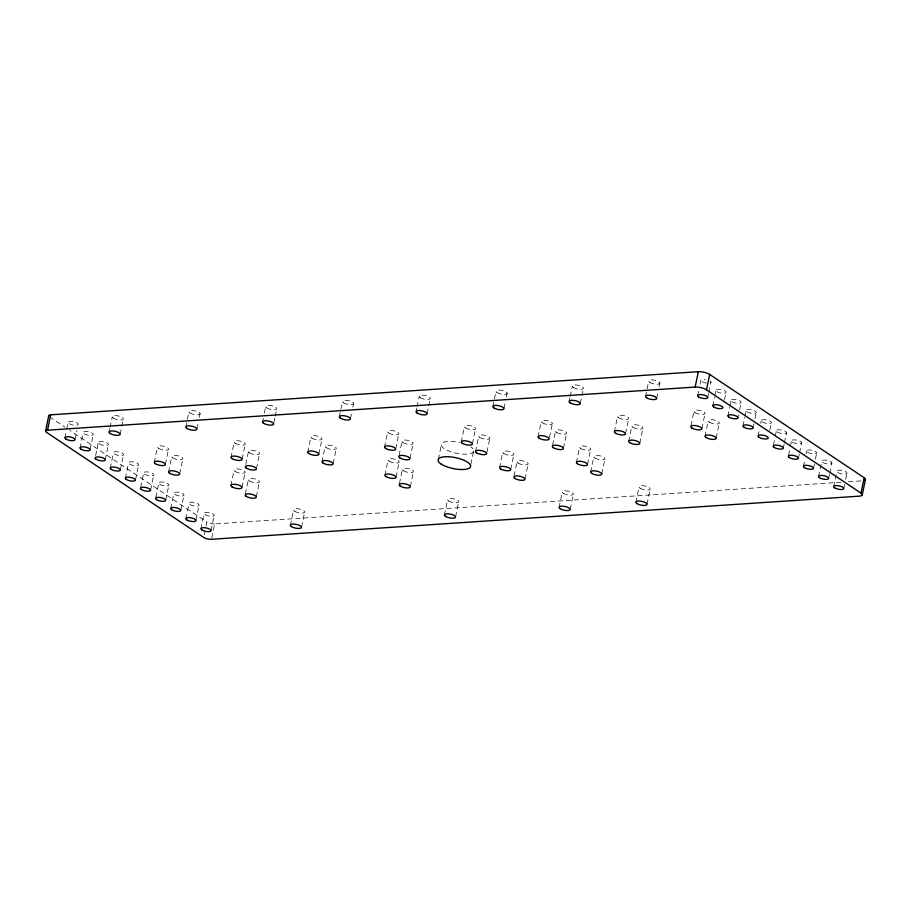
<?xml version="1.0" encoding="UTF-8"?>
<svg xmlns="http://www.w3.org/2000/svg" width="911" height="911" viewBox="0 0 911 911"><rect width="100%" height="100%" fill="white"/><g stroke="black" fill="none" stroke-linecap="round" stroke-linejoin="round"><path stroke-width="0.68" stroke-dasharray="4.55 3.42" d="M64.875 437.94L66.469 430.265M66.731 428.979L68.063 422.579M75.044 439.455L76.9 430.493M79.997 448.053L83.174 432.691M90.166 449.567L93.343 434.205M95.644 455.602L98.286 442.803M109.024 432.315L109.821 428.477M110.083 427.191L112.201 416.953M105.277 459.668L108.455 444.306M110.22 468.265L113.408 452.904M120.206 433.978L121.527 427.578M121.801 426.291L123.384 418.616M120.389 469.78L123.566 454.418M125.342 478.377L128.519 463.016M135.5 479.881L138.688 464.519M140.715 487.203L143.631 473.116M154.244 462.56L157.432 447.199M150.622 489.993L153.8 474.631M155.827 497.315L158.753 483.229M165.426 464.223L168.615 448.861M168.524 472.103L171.712 456.741M165.734 500.105L168.911 484.743M185.753 427.202L188.93 411.84M170.676 508.702L173.864 493.341M179.706 473.766L182.895 458.404M196.935 428.865L198.256 422.465M199.315 417.34L200.113 413.503M180.845 510.206L184.033 494.844M185.798 518.803L188.976 503.441M195.956 520.318L199.145 504.956M200.91 528.915L204.087 513.553M204.235 534.882L204.759 532.32M206.091 525.92L206.877 522.083L69.703 430.345M211.079 530.418L214.256 515.057M211.728 538.025L214.643 523.95L841.32 482.215M230.973 457.447L234.15 442.086M230.847 485.631L234.025 470.27M242.155 459.11L245.332 443.748M245.788 464.439L248.43 451.64M242.03 487.294L245.207 471.932M245.389 493.91L248.304 479.824M262.47 422.1L263.268 418.251M264.327 413.138L265.659 406.739M256.435 468.664L259.612 453.302M256.31 496.848L259.498 481.486M273.926 422.476L274.985 417.352M275.247 416.076L276.842 408.401M290.347 525.431L293.536 510.069M307.702 452.334L310.879 436.973M301.541 527.093L304.718 511.731M318.884 453.997L322.061 438.635M321.982 461.888L325.159 446.527M339.279 416.976L342.468 401.614M333.164 463.551L336.341 448.189M350.462 418.639L351.794 412.239M352.853 407.126L353.65 403.277M384.51 447.221L387.687 431.86M384.875 475.383L388.063 460.021M395.693 448.884L398.87 433.522M399.052 455.489L401.967 441.414M396.057 477.034L399.246 461.683M399.428 483.65L402.343 469.564M416.008 411.874L416.805 408.026M417.067 406.75L419.185 396.513M409.973 458.438L413.15 443.076M410.349 486.588L413.526 471.226M427.191 413.537L428.512 407.137M428.785 405.85L430.368 398.175M438.35 459.417L441.266 445.342M444.386 515.17L447.563 499.809M461.228 442.108L464.416 426.758M455.568 516.833L458.745 501.471M472.41 443.771L475.599 428.421M470.873 464.257L473.788 450.171A16.649 5.591 11.7 0 0 470.816 446.868M475.508 451.662L478.696 436.301M492.817 406.761L495.994 391.4M486.964 452.05L489.879 437.963M503.999 408.413L505.32 402.013M506.379 396.9L507.176 393.062M499.547 467.742L502.735 452.38M510.741 469.404L513.918 454.042M514.1 476.009L517.015 461.934M525.021 478.958L528.198 463.597M538.037 436.995L541.225 421.634M549.492 437.382L552.408 423.296M552.59 445.274L555.505 431.188M569.124 401.671L569.922 397.834M570.184 396.558L572.302 386.31M563.499 448.212L566.688 432.85M580.307 403.334L583.495 387.972M559.058 507.529L562.235 492.168M576.356 462.629L579.544 447.267M570.24 509.192L573.418 493.83M587.549 464.291L590.727 448.929M590.647 472.171L593.824 456.821M601.829 473.834L605.006 458.472M614.344 431.916L617.533 416.555M625.538 433.579L628.715 418.217M628.636 441.471L631.813 426.109M645.523 396.592L648.7 381.231M639.818 443.133L642.995 427.771M656.706 398.244L658.027 391.844M659.086 386.731L659.883 382.893M635.867 502.416L639.044 487.055M647.049 504.079L650.226 488.717M691.005 425.551L693.92 411.465M697.621 395.807L698.942 389.407M700.001 384.283L700.798 380.445A5.204 1.742 11.7 0 1 705.376 379.34M707.779 397.321L708.576 393.484M708.838 392.197L710.967 381.96M701.925 428.489L705.103 413.127M705.023 436.38L708.2 421.019M712.732 405.919L714.588 396.957M714.85 395.67L715.909 390.557M716.205 438.043L719.394 422.681M724.484 399.747L726.078 392.072M727.843 416.02L729.7 407.069M729.962 405.782L731.021 400.658M738.012 417.534L738.536 414.972M739.607 409.859L741.19 402.172M742.955 426.132L744.811 417.17M745.084 415.894L746.143 410.77M753.124 427.646L753.921 423.797M754.98 418.684L756.312 412.284M758.077 436.244L759.66 428.557M760.719 423.433L761.254 420.882M769.829 430.072L771.423 422.385M773.45 445.069L775.045 437.382M775.307 436.107L776.366 430.983M783.358 447.859L784.155 444.021M784.417 442.735L786.535 432.497M788.573 455.17L790.156 447.495M790.418 446.208L791.488 441.095M798.469 457.96L799.266 454.122M799.528 452.847L801.646 442.609M803.422 466.557L805.005 458.882M806.064 453.758L806.599 451.196M813.58 468.072L814.377 464.234M815.436 459.11L816.768 452.71M818.533 476.669L821.711 461.308M828.703 478.184L829.488 474.335M829.762 473.06L831.88 462.822M833.645 486.781L836.822 471.42M843.814 488.285L844.611 484.447M845.67 479.323L846.991 472.923M848.414 481.737L862.592 480.792M49.604 416.896L64.977 427.179M214.643 523.95A5.671 1.902 11.7 0 1 206.877 522.083M473.822 451.161A16.649 5.591 11.7 0 1 456.035 453.154A16.649 5.591 11.7 0 1 441.277 444.169A16.649 5.591 11.7 0 1 459.565 442.484M706.378 383.064A5.204 1.742 11.7 0 1 700.798 380.445M710.033 380.923A5.204 1.742 11.7 0 1 710.534 382.791M84.108 433.727A5.204 1.742 11.7 0 0 92.911 435.037A5.204 1.742 11.7 0 0 87.763 431.586A5.204 1.742 11.7 0 0 84.108 433.727M235.049 471.408A5.728 1.924 11.7 0 0 244.74 472.843A5.728 1.924 11.7 0 0 239.069 469.063A5.728 1.924 11.7 0 0 235.049 471.408M249.455 452.767A5.728 1.924 11.7 0 0 259.145 454.213A5.728 1.924 11.7 0 0 253.474 450.421A5.728 1.924 11.7 0 0 249.455 452.767M716.843 391.582A5.204 1.742 11.7 0 0 725.646 392.892A5.204 1.742 11.7 0 0 720.499 389.452A5.204 1.742 11.7 0 0 716.843 391.582M731.954 401.694A5.204 1.742 11.7 0 0 740.757 403.004A5.204 1.742 11.7 0 0 735.61 399.553A5.204 1.742 11.7 0 0 731.954 401.694M747.077 411.806A5.204 1.742 11.7 0 0 755.879 413.116A5.204 1.742 11.7 0 0 750.721 409.665A5.204 1.742 11.7 0 0 747.077 411.806M762.188 421.907A5.204 1.742 11.7 0 0 770.991 423.216A5.204 1.742 11.7 0 0 765.832 419.777A5.204 1.742 11.7 0 0 762.188 421.907M777.299 432.019A5.204 1.742 11.7 0 0 786.102 433.329A5.204 1.742 11.7 0 0 780.955 429.878A5.204 1.742 11.7 0 0 777.299 432.019M792.411 442.12A5.204 1.742 11.7 0 0 801.224 443.429A5.204 1.742 11.7 0 0 796.066 439.99A5.204 1.742 11.7 0 0 792.411 442.12M807.533 452.232A5.204 1.742 11.7 0 0 816.336 453.541A5.204 1.742 11.7 0 0 811.177 450.091A5.204 1.742 11.7 0 0 807.533 452.232M822.644 462.344A5.204 1.742 11.7 0 0 831.447 463.653A5.204 1.742 11.7 0 0 826.3 460.203A5.204 1.742 11.7 0 0 822.644 462.344M837.756 472.445A5.204 1.742 11.7 0 0 846.558 473.754A5.204 1.742 11.7 0 0 841.411 470.315A5.204 1.742 11.7 0 0 837.756 472.445M68.997 423.615A5.204 1.742 11.7 0 0 77.799 424.925A5.204 1.742 11.7 0 0 72.641 421.474A5.204 1.742 11.7 0 0 68.997 423.615M99.219 443.828A5.204 1.742 11.7 0 0 108.022 445.137A5.204 1.742 11.7 0 0 102.875 441.687A5.204 1.742 11.7 0 0 99.219 443.828M114.331 453.94A5.204 1.742 11.7 0 0 123.144 455.249A5.204 1.742 11.7 0 0 117.986 451.799A5.204 1.742 11.7 0 0 114.331 453.94M129.453 464.041A5.204 1.742 11.7 0 0 138.256 465.35A5.204 1.742 11.7 0 0 133.097 461.911A5.204 1.742 11.7 0 0 129.453 464.041M144.564 474.153A5.204 1.742 11.7 0 0 153.367 475.462A5.204 1.742 11.7 0 0 148.22 472.012A5.204 1.742 11.7 0 0 144.564 474.153M159.676 484.265A5.204 1.742 11.7 0 0 168.478 485.574A5.204 1.742 11.7 0 0 163.331 482.124A5.204 1.742 11.7 0 0 159.676 484.265M174.798 494.366A5.204 1.742 11.7 0 0 183.601 495.675A5.204 1.742 11.7 0 0 178.442 492.225A5.204 1.742 11.7 0 0 174.798 494.366M189.909 504.478A5.204 1.742 11.7 0 0 198.712 505.787A5.204 1.742 11.7 0 0 193.553 502.337A5.204 1.742 11.7 0 0 189.909 504.478M205.021 514.578A5.204 1.742 11.7 0 0 213.823 515.888A5.204 1.742 11.7 0 0 208.676 512.449A5.204 1.742 11.7 0 0 205.021 514.578M518.04 463.061A5.728 1.924 11.7 0 0 527.72 464.508A5.728 1.924 11.7 0 0 522.06 460.715A5.728 1.924 11.7 0 0 518.04 463.061M503.76 453.519A5.728 1.924 11.7 0 0 513.44 454.953A5.728 1.924 11.7 0 0 507.769 451.161A5.728 1.924 11.7 0 0 503.76 453.519M563.26 493.306A5.728 1.924 11.7 0 0 572.951 494.753A5.728 1.924 11.7 0 0 567.28 490.961A5.728 1.924 11.7 0 0 563.26 493.306M249.329 480.962A5.728 1.924 11.7 0 0 259.02 482.397A5.728 1.924 11.7 0 0 253.349 478.605A5.728 1.924 11.7 0 0 249.329 480.962M294.56 511.208A5.728 1.924 11.7 0 0 304.24 512.642A5.728 1.924 11.7 0 0 298.569 508.85A5.728 1.924 11.7 0 0 294.56 511.208M403.368 470.702A5.728 1.924 11.7 0 0 413.047 472.137A5.728 1.924 11.7 0 0 407.388 468.345A5.728 1.924 11.7 0 0 403.368 470.702M389.088 461.148A5.728 1.924 11.7 0 0 398.767 462.594A5.728 1.924 11.7 0 0 393.096 458.802A5.728 1.924 11.7 0 0 389.088 461.148M448.588 500.948A5.728 1.924 11.7 0 0 458.279 502.382A5.728 1.924 11.7 0 0 452.608 498.59A5.728 1.924 11.7 0 0 448.588 500.948M594.849 457.948A5.728 1.924 11.7 0 0 604.528 459.395A5.728 1.924 11.7 0 0 598.869 455.602A5.728 1.924 11.7 0 0 594.849 457.948M580.569 448.406A5.728 1.924 11.7 0 0 590.248 449.84A5.728 1.924 11.7 0 0 584.577 446.048A5.728 1.924 11.7 0 0 580.569 448.406M640.069 488.194A5.728 1.924 11.7 0 0 649.759 489.628A5.728 1.924 11.7 0 0 644.088 485.848A5.728 1.924 11.7 0 0 640.069 488.194M158.457 448.326A5.728 1.924 11.7 0 0 168.136 449.772A5.728 1.924 11.7 0 0 162.465 445.98A5.728 1.924 11.7 0 0 158.457 448.326M172.737 457.88A5.728 1.924 11.7 0 0 182.416 459.326A5.728 1.924 11.7 0 0 176.745 455.534A5.728 1.924 11.7 0 0 172.737 457.88M113.226 418.092A5.728 1.924 11.7 0 0 122.917 419.527A5.728 1.924 11.7 0 0 117.246 415.735A5.728 1.924 11.7 0 0 113.226 418.092M235.175 443.224A5.728 1.924 11.7 0 0 244.865 444.659A5.728 1.924 11.7 0 0 239.194 440.867A5.728 1.924 11.7 0 0 235.175 443.224M189.955 412.979A5.728 1.924 11.7 0 0 199.634 414.414A5.728 1.924 11.7 0 0 193.975 410.622A5.728 1.924 11.7 0 0 189.955 412.979M311.904 438.111A5.728 1.924 11.7 0 0 321.583 439.546A5.728 1.924 11.7 0 0 315.923 435.765A5.728 1.924 11.7 0 0 311.904 438.111M326.184 447.665A5.728 1.924 11.7 0 0 335.874 449.1A5.728 1.924 11.7 0 0 330.203 445.308A5.728 1.924 11.7 0 0 326.184 447.665M266.684 407.866A5.728 1.924 11.7 0 0 276.363 409.312A5.728 1.924 11.7 0 0 270.692 405.52A5.728 1.924 11.7 0 0 266.684 407.866M388.712 432.998A5.728 1.924 11.7 0 0 398.392 434.433A5.728 1.924 11.7 0 0 392.732 430.641A5.728 1.924 11.7 0 0 388.712 432.998M402.992 442.552A5.728 1.924 11.7 0 0 412.672 443.987A5.728 1.924 11.7 0 0 407.012 440.195A5.728 1.924 11.7 0 0 402.992 442.552M343.493 402.753A5.728 1.924 11.7 0 0 353.172 404.188A5.728 1.924 11.7 0 0 347.501 400.407A5.728 1.924 11.7 0 0 343.493 402.753M465.441 427.885A5.728 1.924 11.7 0 0 475.121 429.332A5.728 1.924 11.7 0 0 469.45 425.539A5.728 1.924 11.7 0 0 465.441 427.885M479.721 437.439A5.728 1.924 11.7 0 0 489.401 438.874A5.728 1.924 11.7 0 0 483.73 435.082A5.728 1.924 11.7 0 0 479.721 437.439M420.21 397.64A5.728 1.924 11.7 0 0 429.901 399.086A5.728 1.924 11.7 0 0 424.23 395.294A5.728 1.924 11.7 0 0 420.21 397.64M542.25 422.772A5.728 1.924 11.7 0 0 551.929 424.207A5.728 1.924 11.7 0 0 546.258 420.426A5.728 1.924 11.7 0 0 542.25 422.772M556.53 432.326A5.728 1.924 11.7 0 0 566.209 433.761A5.728 1.924 11.7 0 0 560.538 429.969A5.728 1.924 11.7 0 0 556.53 432.326M497.019 392.527A5.728 1.924 11.7 0 0 506.71 393.973A5.728 1.924 11.7 0 0 501.039 390.181A5.728 1.924 11.7 0 0 497.019 392.527M618.558 417.693A5.728 1.924 11.7 0 0 628.237 419.128A5.728 1.924 11.7 0 0 622.566 415.336A5.728 1.924 11.7 0 0 618.558 417.693M632.838 427.236A5.728 1.924 11.7 0 0 642.517 428.682A5.728 1.924 11.7 0 0 636.857 424.89A5.728 1.924 11.7 0 0 632.838 427.236M573.326 387.448A5.728 1.924 11.7 0 0 583.017 388.883A5.728 1.924 11.7 0 0 577.346 385.102A5.728 1.924 11.7 0 0 573.326 387.448M694.945 412.603A5.728 1.924 11.7 0 0 704.636 414.038A5.728 1.924 11.7 0 0 698.965 410.257A5.728 1.924 11.7 0 0 694.945 412.603M709.225 422.157A5.728 1.924 11.7 0 0 718.916 423.592A5.728 1.924 11.7 0 0 713.245 419.8A5.728 1.924 11.7 0 0 709.225 422.157M649.725 382.358A5.728 1.924 11.7 0 0 659.405 383.804A5.728 1.924 11.7 0 0 653.745 380.012A5.728 1.924 11.7 0 0 649.725 382.358"/><path stroke-width="1.37" d="M45.573 431.005L48.75 415.644M864.175 477.751L860.986 493.113A6.992 2.346 11.7 0 1 859.403 496.153L211.466 539.301A5.671 1.902 11.7 0 1 203.7 537.444L46.415 432.258A4.749 1.594 11.7 0 1 47.497 430.197L50.674 414.835L698.327 371.699A8.279 2.779 11.7 0 1 709.669 374.432L864.175 477.751A6.992 2.346 11.7 0 1 865.017 480.143M47.497 430.197L695.15 387.061L698.327 371.699M860.986 493.113L706.48 389.794L709.669 374.432M862.239 494.969L865.416 479.607M48.75 415.963A4.749 1.594 11.7 0 1 50.674 414.835M695.15 387.061A8.279 2.779 11.7 0 1 706.48 389.794M80.931 449.089A5.204 1.742 11.7 0 0 89.733 450.387A5.204 1.742 11.7 0 0 84.575 446.948A5.204 1.742 11.7 0 0 80.931 449.089M231.872 486.77A5.728 1.924 11.7 0 0 241.552 488.205A5.728 1.924 11.7 0 0 235.892 484.413A5.728 1.924 11.7 0 0 231.872 486.77M246.277 468.129A5.728 1.924 11.7 0 0 255.957 469.575A5.728 1.924 11.7 0 0 250.297 465.783A5.728 1.924 11.7 0 0 246.277 468.129M445.411 516.309A5.728 1.924 11.7 0 0 455.09 517.744A5.728 1.924 11.7 0 0 449.43 513.952A5.728 1.924 11.7 0 0 445.411 516.309M400.191 486.064A5.728 1.924 11.7 0 0 409.87 487.499A5.728 1.924 11.7 0 0 404.199 483.707A5.728 1.924 11.7 0 0 400.191 486.064M591.672 473.31A5.728 1.924 11.7 0 0 601.351 474.756A5.728 1.924 11.7 0 0 595.68 470.964A5.728 1.924 11.7 0 0 591.672 473.31M291.372 526.558A5.728 1.924 11.7 0 0 301.063 528.004A5.728 1.924 11.7 0 0 295.392 524.212A5.728 1.924 11.7 0 0 291.372 526.558M577.38 463.756A5.728 1.924 11.7 0 0 587.071 465.202A5.728 1.924 11.7 0 0 581.4 461.41A5.728 1.924 11.7 0 0 577.38 463.756M636.891 503.555A5.728 1.924 11.7 0 0 646.571 504.99A5.728 1.924 11.7 0 0 640.911 501.198A5.728 1.924 11.7 0 0 636.891 503.555M155.269 463.688A5.728 1.924 11.7 0 0 164.959 465.134A5.728 1.924 11.7 0 0 159.288 461.342A5.728 1.924 11.7 0 0 155.269 463.688M169.548 473.242A5.728 1.924 11.7 0 0 179.239 474.677A5.728 1.924 11.7 0 0 173.568 470.896A5.728 1.924 11.7 0 0 169.548 473.242M110.049 433.454A5.728 1.924 11.7 0 0 119.728 434.889A5.728 1.924 11.7 0 0 114.057 431.097A5.728 1.924 11.7 0 0 110.049 433.454M385.9 476.51A5.728 1.924 11.7 0 0 395.59 477.956A5.728 1.924 11.7 0 0 389.919 474.164A5.728 1.924 11.7 0 0 385.9 476.51M743.888 427.168A5.204 1.742 11.7 0 0 752.691 428.466A5.204 1.742 11.7 0 0 747.544 425.027A5.204 1.742 11.7 0 0 743.888 427.168M759 437.269A5.204 1.742 11.7 0 0 767.814 438.578A5.204 1.742 11.7 0 0 762.655 435.128A5.204 1.742 11.7 0 0 759 437.269M646.548 397.72A5.728 1.924 11.7 0 0 656.227 399.166A5.728 1.924 11.7 0 0 650.556 395.374A5.728 1.924 11.7 0 0 646.548 397.72M728.777 417.056A5.204 1.742 11.7 0 0 737.58 418.365A5.204 1.742 11.7 0 0 732.433 414.915A5.204 1.742 11.7 0 0 728.777 417.056M774.122 447.381A5.204 1.742 11.7 0 0 782.925 448.69A5.204 1.742 11.7 0 0 777.766 445.24A5.204 1.742 11.7 0 0 774.122 447.381M476.533 452.801A5.728 1.924 11.7 0 0 486.223 454.236A5.728 1.924 11.7 0 0 480.552 450.444A5.728 1.924 11.7 0 0 476.533 452.801M441.061 463.995A16.649 5.591 11.7 0 0 469.233 468.186A16.649 5.591 11.7 0 0 452.744 457.163A16.649 5.591 11.7 0 0 441.061 463.995M789.233 457.481A5.204 1.742 11.7 0 0 798.036 458.791A5.204 1.742 11.7 0 0 792.889 455.352A5.204 1.742 11.7 0 0 789.233 457.481M713.666 406.944A5.204 1.742 11.7 0 0 722.469 408.253A5.204 1.742 11.7 0 0 717.31 404.814A5.204 1.742 11.7 0 0 713.666 406.944M804.345 467.594A5.204 1.742 11.7 0 0 813.147 468.903A5.204 1.742 11.7 0 0 808 465.453A5.204 1.742 11.7 0 0 804.345 467.594M819.467 477.706A5.204 1.742 11.7 0 0 828.27 479.004A5.204 1.742 11.7 0 0 823.111 475.565A5.204 1.742 11.7 0 0 819.467 477.706M691.768 427.965A5.728 1.924 11.7 0 0 701.447 429.4A5.728 1.924 11.7 0 0 695.788 425.619A5.728 1.924 11.7 0 0 691.768 427.965M706.048 437.519A5.728 1.924 11.7 0 0 715.739 438.954A5.728 1.924 11.7 0 0 710.068 435.162A5.728 1.924 11.7 0 0 706.048 437.519M570.149 402.81A5.728 1.924 11.7 0 0 579.84 404.245A5.728 1.924 11.7 0 0 574.169 400.453A5.728 1.924 11.7 0 0 570.149 402.81M65.808 438.977A5.204 1.742 11.7 0 0 74.611 440.286A5.204 1.742 11.7 0 0 69.464 436.836A5.204 1.742 11.7 0 0 65.808 438.977M834.578 487.806A5.204 1.742 11.7 0 0 843.381 489.116A5.204 1.742 11.7 0 0 838.222 485.665A5.204 1.742 11.7 0 0 834.578 487.806M126.265 479.402A5.204 1.742 11.7 0 0 135.079 480.712A5.204 1.742 11.7 0 0 129.92 477.273A5.204 1.742 11.7 0 0 126.265 479.402M171.61 509.727A5.204 1.742 11.7 0 0 180.412 511.037A5.204 1.742 11.7 0 0 175.265 507.586A5.204 1.742 11.7 0 0 171.61 509.727M201.843 529.94A5.204 1.742 11.7 0 0 210.646 531.25A5.204 1.742 11.7 0 0 205.487 527.811A5.204 1.742 11.7 0 0 201.843 529.94M186.721 519.839A5.204 1.742 11.7 0 0 195.535 521.149A5.204 1.742 11.7 0 0 190.376 517.699A5.204 1.742 11.7 0 0 186.721 519.839M493.842 407.889A5.728 1.924 11.7 0 0 503.521 409.335A5.728 1.924 11.7 0 0 497.861 405.543A5.728 1.924 11.7 0 0 493.842 407.889M615.369 433.055A5.728 1.924 11.7 0 0 625.06 434.49A5.728 1.924 11.7 0 0 619.389 430.698A5.728 1.924 11.7 0 0 615.369 433.055M629.66 442.598A5.728 1.924 11.7 0 0 639.34 444.044A5.728 1.924 11.7 0 0 633.669 440.252A5.728 1.924 11.7 0 0 629.66 442.598M560.083 508.668A5.728 1.924 11.7 0 0 569.762 510.103A5.728 1.924 11.7 0 0 564.103 506.322A5.728 1.924 11.7 0 0 560.083 508.668M500.572 468.88A5.728 1.924 11.7 0 0 510.262 470.315A5.728 1.924 11.7 0 0 504.592 466.523A5.728 1.924 11.7 0 0 500.572 468.88M514.863 478.423A5.728 1.924 11.7 0 0 524.542 479.869A5.728 1.924 11.7 0 0 518.871 476.077A5.728 1.924 11.7 0 0 514.863 478.423M156.498 499.627A5.204 1.742 11.7 0 0 165.301 500.925A5.204 1.742 11.7 0 0 160.154 497.486A5.204 1.742 11.7 0 0 156.498 499.627M141.387 489.514A5.204 1.742 11.7 0 0 150.19 490.824A5.204 1.742 11.7 0 0 145.031 487.374A5.204 1.742 11.7 0 0 141.387 489.514M246.152 496.324A5.728 1.924 11.7 0 0 255.843 497.759A5.728 1.924 11.7 0 0 250.172 493.967A5.728 1.924 11.7 0 0 246.152 496.324M186.766 428.341A5.728 1.924 11.7 0 0 196.457 429.776A5.728 1.924 11.7 0 0 190.786 425.984A5.728 1.924 11.7 0 0 186.766 428.341M308.727 453.473A5.728 1.924 11.7 0 0 318.406 454.908A5.728 1.924 11.7 0 0 312.735 451.127A5.728 1.924 11.7 0 0 308.727 453.473M323.006 463.027A5.728 1.924 11.7 0 0 332.686 464.462A5.728 1.924 11.7 0 0 327.015 460.67A5.728 1.924 11.7 0 0 323.006 463.027M263.495 423.228A5.728 1.924 11.7 0 0 273.186 424.674A5.728 1.924 11.7 0 0 267.515 420.882A5.728 1.924 11.7 0 0 263.495 423.228M698.543 396.843A5.204 1.742 11.7 0 0 707.357 398.153A5.204 1.742 11.7 0 0 702.199 394.702A5.204 1.742 11.7 0 0 698.543 396.843M399.815 457.914A5.728 1.924 11.7 0 0 409.495 459.349A5.728 1.924 11.7 0 0 403.824 455.557A5.728 1.924 11.7 0 0 399.815 457.914M340.304 418.115A5.728 1.924 11.7 0 0 349.995 419.55A5.728 1.924 11.7 0 0 344.324 415.769A5.728 1.924 11.7 0 0 340.304 418.115M231.998 458.586A5.728 1.924 11.7 0 0 241.677 460.021A5.728 1.924 11.7 0 0 236.017 456.229A5.728 1.924 11.7 0 0 231.998 458.586M111.153 469.302A5.204 1.742 11.7 0 0 119.956 470.611A5.204 1.742 11.7 0 0 114.809 467.161A5.204 1.742 11.7 0 0 111.153 469.302M417.033 413.002A5.728 1.924 11.7 0 0 426.712 414.448A5.728 1.924 11.7 0 0 421.053 410.656A5.728 1.924 11.7 0 0 417.033 413.002M539.061 438.134A5.728 1.924 11.7 0 0 548.752 439.569A5.728 1.924 11.7 0 0 543.081 435.777A5.728 1.924 11.7 0 0 539.061 438.134M553.341 447.688A5.728 1.924 11.7 0 0 563.032 449.123A5.728 1.924 11.7 0 0 557.361 445.331A5.728 1.924 11.7 0 0 553.341 447.688M462.253 443.247A5.728 1.924 11.7 0 0 471.944 444.693A5.728 1.924 11.7 0 0 466.273 440.901A5.728 1.924 11.7 0 0 462.253 443.247M385.535 448.36A5.728 1.924 11.7 0 0 395.215 449.795A5.728 1.924 11.7 0 0 389.544 446.003A5.728 1.924 11.7 0 0 385.535 448.36M96.042 459.19A5.204 1.742 11.7 0 0 104.845 460.499A5.204 1.742 11.7 0 0 99.686 457.049A5.204 1.742 11.7 0 0 96.042 459.19"/></g></svg>
